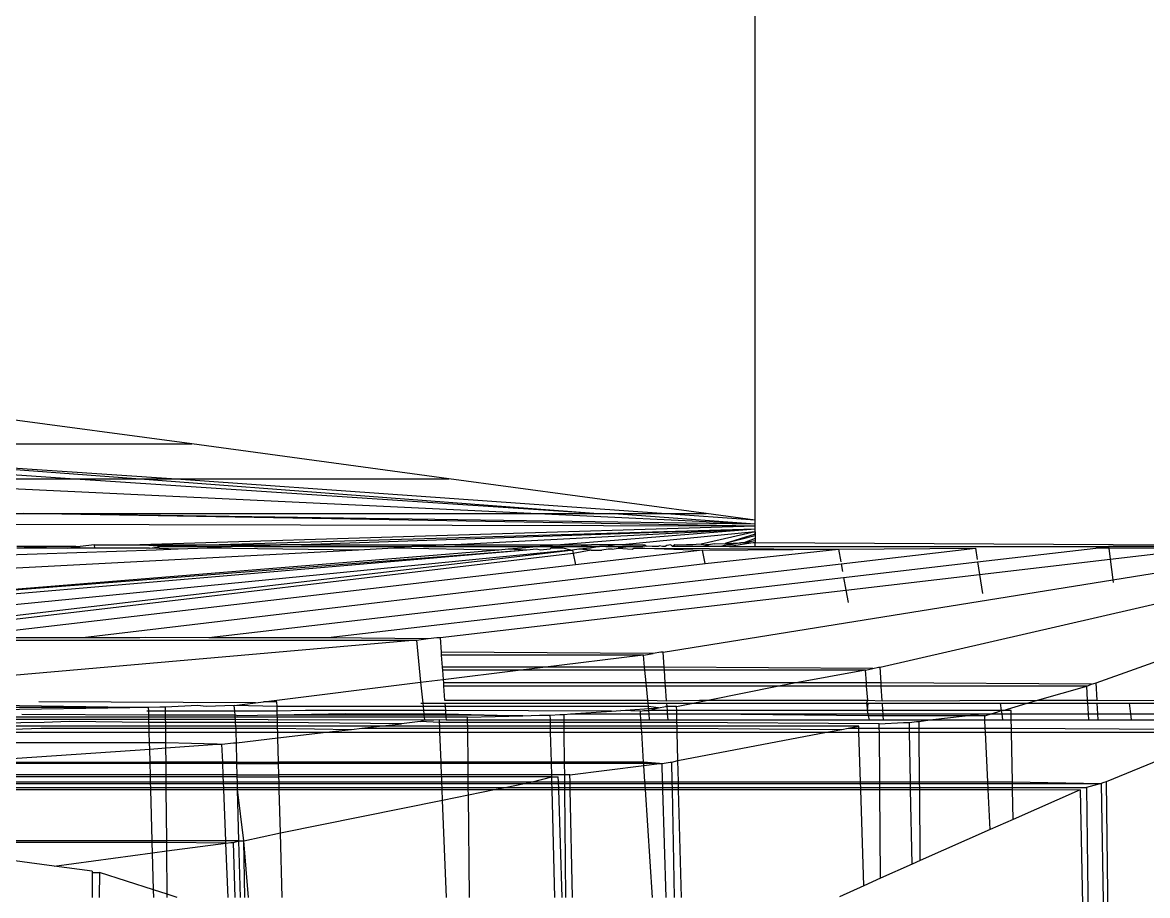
# Model space of a CAD drawing. Extents: x -24961 to 905641, y -154323 to 635957.
# Drawn here: x 396217.66 to 396237.93, y -143380.78 to -143365.06 of the extents above; entities that cross this region are included whole.
import ezdxf

# ---------------------------------------------------------------- set-up
doc = ezdxf.new("R2010")
doc.units = 0
doc.header["$LTSCALE"] = 1000
doc.header["$MEASUREMENT"] = 0

msp = doc.modelspace()

# ---------------------------------------------------------------- linework, layer by layer
for p, q in [((396230.859, -143374.026), (396230.859, -143361.321)), ((396220.711, -143372.653), (396216.078, -143372.027)), ((396213.013, -143372.653), (396220.711, -143372.653)), ((396225.343, -143373.28), (396220.711, -143372.653)), ((396219.704, -143373.28), (396213.013, -143372.789)), ((396220.345, -143373.28), (396213.013, -143372.789)), ((396218.519, -143373.28), (396213.013, -143372.914)), ((396213.669, -143373.28), (396218.519, -143373.28)), ((396226.817, -143373.906), (396213.669, -143373.28)), ((396218.519, -143373.28), (396219.704, -143373.28)), ((396227.957, -143373.906), (396218.519, -143373.28)), ((396219.704, -143373.28), (396220.345, -143373.28)), ((396227.957, -143373.906), (396219.704, -143373.28)), ((396220.345, -143373.28), (396225.343, -143373.28)), ((396229.176, -143373.906), (396220.345, -143373.28)), ((396229.976, -143373.906), (396225.343, -143373.28)), ((396216.489, -143373.906), (396217.671, -143373.906)), ((396217.671, -143373.906), (396226.817, -143373.906)), ((396230.859, -143374.135), (396217.671, -143373.906)), ((396230.859, -143374.099), (396217.671, -143373.906)), ((396226.817, -143373.906), (396227.957, -143373.906)), ((396230.859, -143374.099), (396226.817, -143373.906)), ((396227.957, -143373.906), (396228.236, -143373.906)), ((396228.236, -143373.906), (396229.176, -143373.906)), ((396230.859, -143374.099), (396228.236, -143373.906)), ((396229.176, -143373.906), (396229.976, -143373.906)), ((396230.859, -143374.026), (396229.176, -143373.906)), ((396230.859, -143374.026), (396229.976, -143373.906)), ((396230.859, -143374.135), (396213.013, -143374.09)), ((396230.859, -143374.135), (396219.773, -143374.472)), ((396230.859, -143374.187), (396220.176, -143374.501)), ((396230.859, -143374.187), (396222.688, -143374.472)), ((396230.859, -143374.187), (396225.45, -143374.472)), ((396230.859, -143374.187), (396227.352, -143374.472)), ((396230.859, -143374.099), (396230.859, -143374.026)), ((396230.859, -143374.135), (396230.859, -143374.099)), ((396230.859, -143374.187), (396230.859, -143374.135)), ((396230.859, -143374.237), (396230.859, -143374.187)), ((396230.859, -143374.237), (396228.471, -143374.472)), ((396230.859, -143374.237), (396229.891, -143374.46)), ((396230.859, -143374.279), (396230.319, -143374.445)), ((396230.859, -143374.31), (396230.319, -143374.445)), ((396230.859, -143374.355), (396230.655, -143374.433)), ((396230.859, -143374.279), (396230.859, -143374.237)), ((396230.859, -143374.237), (396230.859, -143374.31)), ((396230.859, -143374.31), (396230.859, -143374.355)), ((396230.859, -143374.355), (396230.859, -143374.4)), ((396214.096, -143376.14), (396227.542, -143374.563)), ((396227.542, -143374.563), (396214.255, -143375.868)), ((396226.749, -143374.563), (396214.607, -143375.608)), ((396226.242, -143374.563), (396214.755, -143375.499)), ((396226.749, -143374.563), (396214.755, -143375.499)), ((396223.716, -143374.563), (396215.432, -143374.999)), ((396220.068, -143374.563), (396215.832, -143374.704)), ((396218.224, -143374.501), (396217.557, -143374.501)), ((396218.224, -143374.501), (396217.559, -143374.528)), ((396218.47, -143374.528), (396217.559, -143374.528)), ((396218.62, -143374.501), (396218.224, -143374.501)), ((396218.47, -143374.528), (396218.62, -143374.501)), ((396218.96, -143374.528), (396218.47, -143374.528)), ((396218.62, -143374.501), (396218.7, -143374.501)), ((396218.954, -143374.472), (396218.7, -143374.501)), ((396218.96, -143374.528), (396218.954, -143374.472)), ((396218.954, -143374.472), (396219.773, -143374.472)), ((396219.947, -143374.528), (396218.96, -143374.528)), ((396219.773, -143374.472), (396222.307, -143374.472)), ((396220.176, -143374.501), (396219.773, -143374.472)), ((396219.947, -143374.528), (396220.176, -143374.501)), ((396220.463, -143374.549), (396219.947, -143374.528)), ((396220.463, -143374.549), (396220.068, -143374.563)), ((396220.176, -143374.501), (396221.418, -143374.501)), ((396220.989, -143374.531), (396220.463, -143374.549)), ((396221.418, -143374.501), (396220.989, -143374.531)), ((396223.716, -143374.563), (396220.989, -143374.531)), ((396221.838, -143374.501), (396221.418, -143374.501)), ((396222.307, -143374.472), (396221.838, -143374.501)), ((396221.838, -143374.501), (396224.674, -143374.501)), ((396222.688, -143374.472), (396222.307, -143374.472)), ((396222.688, -143374.472), (396225.256, -143374.472)), ((396224.348, -143374.53), (396223.716, -143374.563)), ((396224.674, -143374.501), (396224.348, -143374.53)), ((396226.242, -143374.563), (396224.348, -143374.53)), ((396224.887, -143374.501), (396224.674, -143374.501)), ((396225.256, -143374.472), (396224.887, -143374.501)), ((396224.887, -143374.501), (396226.988, -143374.501)), ((396225.45, -143374.472), (396225.256, -143374.472)), ((396225.45, -143374.472), (396227.352, -143374.472)), ((396226.411, -143374.549), (396226.242, -143374.563)), ((396226.662, -143374.529), (396226.411, -143374.549)), ((396226.749, -143374.563), (396226.411, -143374.549)), ((396226.988, -143374.501), (396226.662, -143374.529)), ((396226.922, -143374.549), (396226.749, -143374.563)), ((396226.996, -143374.563), (396226.922, -143374.549)), ((396227.352, -143374.472), (396226.988, -143374.501)), ((396226.988, -143374.501), (396227.334, -143374.501)), ((396227.159, -143374.549), (396226.996, -143374.563)), ((396227.182, -143374.529), (396227.159, -143374.549)), ((396227.334, -143374.501), (396227.182, -143374.529)), ((396227.404, -143374.529), (396227.182, -143374.529)), ((396227.334, -143374.501), (396227.727, -143374.501)), ((396227.352, -143374.472), (396227.915, -143374.472)), ((396227.542, -143374.563), (396227.404, -143374.529)), ((396227.542, -143374.563), (396227.572, -143374.567)), ((396227.682, -143374.549), (396227.572, -143374.567)), ((396227.572, -143374.567), (396227.583, -143374.624)), ((396227.908, -143374.563), (396227.583, -143374.624)), ((396229.915, -143374.563), (396227.624, -143374.831)), ((396227.894, -143374.528), (396227.682, -143374.549)), ((396227.908, -143374.563), (396227.682, -143374.549)), ((396227.915, -143374.472), (396227.727, -143374.501)), ((396227.727, -143374.501), (396228.054, -143374.501)), ((396228.054, -143374.501), (396227.894, -143374.528)), ((396227.908, -143374.563), (396228.097, -143374.563)), ((396228.368, -143374.472), (396227.915, -143374.472)), ((396228.17, -143374.501), (396228.054, -143374.501)), ((396228.213, -143374.549), (396228.097, -143374.563)), ((396228.368, -143374.472), (396228.17, -143374.501)), ((396228.17, -143374.501), (396228.62, -143374.501)), ((396228.284, -143374.549), (396228.213, -143374.549)), ((396228.284, -143374.549), (396228.392, -143374.528)), ((396228.471, -143374.472), (396228.368, -143374.472)), ((396228.62, -143374.501), (396228.392, -143374.528)), ((396228.392, -143374.528), (396228.648, -143374.549)), ((396228.471, -143374.472), (396228.871, -143374.472)), ((396228.62, -143374.501), (396228.838, -143374.501)), ((396228.648, -143374.549), (396228.677, -143374.528)), ((396228.677, -143374.528), (396228.872, -143374.528)), ((396228.905, -143374.494), (396228.838, -143374.501)), ((396228.871, -143374.472), (396228.905, -143374.494)), ((396228.872, -143374.528), (396232.363, -143374.549)), ((396228.872, -143374.528), (396229.915, -143374.563)), ((396229.008, -143374.501), (396228.905, -143374.494)), ((396229.112, -143374.501), (396229.008, -143374.501)), ((396229.136, -143374.486), (396229.112, -143374.501)), ((396229.191, -143374.501), (396229.136, -143374.486)), ((396229.239, -143374.501), (396229.191, -143374.501)), ((396229.27, -143374.481), (396229.239, -143374.501)), ((396229.345, -143374.472), (396229.27, -143374.481)), ((396229.372, -143374.501), (396229.345, -143374.472)), ((396229.413, -143374.472), (396229.372, -143374.501)), ((396229.946, -143374.501), (396229.372, -143374.501)), ((396229.466, -143374.475), (396229.413, -143374.472)), ((396229.624, -143374.469), (396229.466, -143374.475)), ((396229.737, -143374.472), (396229.624, -143374.469)), ((396229.797, -143374.463), (396229.737, -143374.472)), ((396229.891, -143374.46), (396229.797, -143374.463)), ((396229.891, -143374.46), (396229.973, -143374.472)), ((396229.915, -143374.563), (396232.363, -143374.549)), ((396229.962, -143374.805), (396229.915, -143374.563)), ((396229.973, -143374.472), (396229.946, -143374.501)), ((396229.98, -143374.501), (396229.946, -143374.501)), ((396229.962, -143374.805), (396232.363, -143374.549)), ((396230.029, -143374.472), (396229.973, -143374.472)), ((396230.029, -143374.472), (396229.98, -143374.501)), ((396230.243, -143374.501), (396229.98, -143374.501)), ((396230.125, -143374.452), (396230.029, -143374.472)), ((396230.125, -143374.452), (396230.319, -143374.445)), ((396230.343, -143374.472), (396230.243, -143374.501)), ((396230.401, -143374.501), (396230.243, -143374.501)), ((396230.319, -143374.445), (396230.606, -143374.435)), ((396230.422, -143374.472), (396230.343, -143374.472)), ((396230.859, -143374.426), (396230.401, -143374.501)), ((396230.401, -143374.501), (396230.859, -143374.501)), ((396230.606, -143374.435), (396230.422, -143374.472)), ((396230.655, -143374.433), (396230.606, -143374.435)), ((396230.859, -143374.4), (396230.655, -143374.433)), ((396230.655, -143374.433), (396230.859, -143374.426)), ((396230.859, -143374.4), (396230.859, -143374.426)), ((396230.859, -143374.501), (396230.859, -143374.426)), ((396230.859, -143374.426), (396239.469, -143374.472)), ((396230.859, -143374.501), (396237.229, -143374.501)), ((396232.363, -143374.549), (396234.83, -143374.528)), ((396232.363, -143374.549), (396232.404, -143374.776)), ((396232.41, -143374.81), (396234.83, -143374.528)), ((396234.83, -143374.528), (396234.862, -143374.734)), ((396234.869, -143374.776), (396237, -143374.528)), ((396237, -143374.528), (396237.229, -143374.501)), ((396237.233, -143374.528), (396237, -143374.528)), ((396237.229, -143374.501), (396237.233, -143374.528)), ((396239.214, -143374.501), (396237.229, -143374.501)), ((396238.985, -143374.528), (396237.233, -143374.528)), ((396237.233, -143374.528), (396237.259, -143374.729)), ((396237.259, -143374.729), (396238.985, -143374.528)), ((396227.583, -143374.624), (396215.489, -143376.05)), ((396227.583, -143374.624), (396227.624, -143374.831)), ((396232.455, -143375.058), (396234.869, -143374.776)), ((396234.869, -143374.776), (396234.905, -143375.003)), ((396234.905, -143375.003), (396237.259, -143374.729)), ((396237.259, -143374.729), (396237.307, -143375.098)), ((396237.307, -143375.098), (396239.497, -143374.747)), ((396227.624, -143374.831), (396216.43, -143376.14)), ((396218.747, -143376.14), (396229.962, -143374.805)), ((396226.225, -143375.532), (396232.41, -143374.81)), ((396232.41, -143374.81), (396232.435, -143374.947)), ((396237.009, -143376.955), (396242.489, -143374.98)), ((396223.167, -143376.14), (396232.455, -143375.058)), ((396229.202, -143376.404), (396237.307, -143375.098)), ((396232.455, -143375.058), (396232.496, -143375.283)), ((396232.496, -143375.283), (396234.905, -143375.003)), ((396233.113, -143376.672), (396239.541, -143375.194)), ((396234.905, -143375.003), (396234.959, -143375.344)), ((396237.307, -143375.098), (396237.313, -143375.145)), ((396225.183, -143376.14), (396232.496, -143375.283)), ((396232.496, -143375.283), (396232.536, -143375.506)), ((396221.016, -143376.14), (396226.225, -143375.532)), ((396211.052, -143376.183), (396224.684, -143376.183)), ((396213.219, -143377.192), (396224.684, -143376.183)), ((396216.43, -143376.14), (396218.747, -143376.14)), ((396218.747, -143376.14), (396219.772, -143376.14)), ((396219.772, -143376.14), (396219.871, -143376.131)), ((396219.871, -143376.131), (396221.016, -143376.14)), ((396221.016, -143376.14), (396223.167, -143376.14)), ((396223.167, -143376.14), (396224.97, -143376.158)), ((396224.684, -143376.183), (396224.758, -143376.183)), ((396224.758, -143376.183), (396224.97, -143376.158)), ((396224.758, -143376.183), (396224.834, -143376.945)), ((396224.97, -143376.158), (396225.128, -143376.14)), ((396225.128, -143376.14), (396225.183, -143376.14)), ((396225.183, -143376.14), (396225.203, -143376.404)), ((396229.025, -143376.426), (396225.203, -143376.404)), ((396225.203, -143376.404), (396225.206, -143376.454)), ((396229.162, -143376.404), (396229.025, -143376.426)), ((396229.202, -143376.404), (396229.162, -143376.404)), ((396229.222, -143376.672), (396229.202, -143376.404)), ((396228.797, -143376.454), (396225.206, -143376.454)), ((396225.206, -143376.454), (396225.222, -143376.672)), ((396227.036, -143376.672), (396228.797, -143376.454)), ((396228.849, -143376.454), (396228.797, -143376.454)), ((396228.849, -143376.454), (396229.025, -143376.426)), ((396228.87, -143376.672), (396228.849, -143376.454)), ((396227.036, -143376.672), (396225.222, -143376.672)), ((396225.222, -143376.672), (396225.226, -143376.727)), ((396226.594, -143376.727), (396225.226, -143376.727)), ((396225.226, -143376.727), (396225.239, -143376.895)), ((396225.239, -143376.895), (396226.594, -143376.727)), ((396226.594, -143376.727), (396227.036, -143376.672)), ((396228.875, -143376.727), (396226.594, -143376.727)), ((396228.87, -143376.672), (396227.036, -143376.672)), ((396229.222, -143376.672), (396228.87, -143376.672)), ((396228.875, -143376.727), (396228.87, -143376.672)), ((396229.226, -143376.727), (396228.875, -143376.727)), ((396228.897, -143376.955), (396228.875, -143376.727)), ((396229.226, -143376.727), (396229.222, -143376.672)), ((396232.98, -143376.697), (396229.222, -143376.672)), ((396232.814, -143376.727), (396229.226, -143376.727)), ((396229.242, -143376.955), (396229.226, -143376.727)), ((396231.564, -143376.955), (396232.814, -143376.727)), ((396232.847, -143376.727), (396232.814, -143376.727)), ((396232.847, -143376.727), (396232.98, -143376.697)), ((396232.866, -143376.955), (396232.847, -143376.727)), ((396232.98, -143376.697), (396233.086, -143376.672)), ((396233.086, -143376.672), (396233.113, -143376.672)), ((396233.131, -143376.955), (396233.113, -143376.672)), ((396222, -143377.296), (396224.834, -143376.945)), ((396224.834, -143376.945), (396225.239, -143376.895)), ((396224.834, -143376.945), (396224.872, -143377.323)), ((396225.239, -143376.895), (396225.243, -143376.955)), ((396228.897, -143376.955), (396225.243, -143376.955)), ((396225.243, -143376.955), (396225.247, -143377.012)), ((396225.247, -143377.012), (396225.266, -143377.266)), ((396228.902, -143377.012), (396225.247, -143377.012)), ((396229.242, -143376.955), (396228.897, -143376.955)), ((396228.902, -143377.012), (396228.897, -143376.955)), ((396229.247, -143377.012), (396228.902, -143377.012)), ((396228.926, -143377.267), (396228.902, -143377.012)), ((396231.564, -143376.955), (396229.242, -143376.955)), ((396229.247, -143377.012), (396229.242, -143376.955)), ((396229.266, -143377.281), (396229.247, -143377.012)), ((396231.256, -143377.012), (396229.247, -143377.012)), ((396229.446, -143377.379), (396231.256, -143377.012)), ((396231.256, -143377.012), (396231.564, -143376.955)), ((396232.87, -143377.012), (396231.256, -143377.012)), ((396232.866, -143376.955), (396231.564, -143376.955)), ((396232.87, -143377.012), (396232.866, -143376.955)), ((396233.131, -143376.955), (396232.866, -143376.955)), ((396232.891, -143377.267), (396232.87, -143377.012)), ((396233.135, -143377.012), (396232.87, -143377.012)), ((396233.135, -143377.012), (396233.131, -143376.955)), ((396236.923, -143376.981), (396233.131, -143376.955)), ((396233.152, -143377.277), (396233.135, -143377.012)), ((396236.837, -143377.012), (396233.135, -143377.012)), ((396235.95, -143377.267), (396236.837, -143377.012)), ((396236.837, -143377.012), (396236.923, -143376.981)), ((396236.852, -143377.268), (396236.837, -143377.012)), ((396236.923, -143376.981), (396237.009, -143376.955)), ((396237.024, -143377.266), (396237.009, -143376.955)), ((396219.596, -143377.401), (396215.51, -143377.392)), ((396216.794, -143377.441), (396219.596, -143377.401)), ((396219.596, -143377.401), (396217.019, -143377.361)), ((396221.86, -143377.313), (396217.954, -143377.296)), ((396219.931, -143377.401), (396219.596, -143377.401)), ((396220.132, -143377.392), (396219.931, -143377.401)), ((396219.933, -143377.462), (396219.931, -143377.401)), ((396220.237, -143377.392), (396220.132, -143377.392)), ((396220.813, -143377.361), (396220.237, -143377.392)), ((396220.238, -143377.462), (396220.237, -143377.392)), ((396220.968, -143377.379), (396220.813, -143377.361)), ((396221.476, -143377.361), (396220.968, -143377.379)), ((396221.476, -143377.361), (396221.86, -143377.313)), ((396222.247, -143377.379), (396221.476, -143377.361)), ((396221.484, -143377.462), (396221.476, -143377.361)), ((396221.86, -143377.313), (396222, -143377.296)), ((396222.244, -143377.296), (396222, -143377.296)), ((396222.247, -143377.379), (396222.244, -143377.296)), ((396224.877, -143377.379), (396222.247, -143377.379)), ((396222.249, -143377.462), (396222.247, -143377.379)), ((396224.837, -143377.323), (396224.872, -143377.323)), ((396224.872, -143377.323), (396225.27, -143377.323)), ((396224.872, -143377.323), (396224.877, -143377.379)), ((396224.877, -143377.379), (396224.885, -143377.45)), ((396225.275, -143377.379), (396224.877, -143377.379)), ((396225.266, -143377.266), (396228.926, -143377.267)), ((396225.27, -143377.323), (396225.275, -143377.379)), ((396225.27, -143377.323), (396228.932, -143377.323)), ((396225.275, -143377.379), (396225.28, -143377.45)), ((396228.937, -143377.379), (396225.275, -143377.379)), ((396228.439, -143377.45), (396229.119, -143377.402)), ((396228.926, -143377.267), (396229.266, -143377.281)), ((396228.932, -143377.323), (396228.926, -143377.267)), ((396228.937, -143377.379), (396228.932, -143377.323)), ((396228.932, -143377.323), (396229.269, -143377.323)), ((396228.944, -143377.45), (396228.937, -143377.379)), ((396229.119, -143377.402), (396228.937, -143377.379)), ((396228.944, -143377.45), (396229.119, -143377.402)), ((396229.119, -143377.402), (396229.245, -143377.379)), ((396229.274, -143377.379), (396229.245, -143377.379)), ((396229.266, -143377.281), (396229.86, -143377.267)), ((396229.274, -143377.379), (396229.269, -143377.323)), ((396229.269, -143377.323), (396232.865, -143377.323)), ((396229.279, -143377.45), (396229.274, -143377.379)), ((396229.446, -143377.379), (396229.274, -143377.379)), ((396229.448, -143377.45), (396229.446, -143377.379)), ((396229.86, -143377.267), (396232.891, -143377.267)), ((396232.865, -143377.323), (396232.891, -143377.267)), ((396232.865, -143377.323), (396232.888, -143377.45)), ((396232.865, -143377.323), (396232.896, -143377.323)), ((396232.888, -143377.45), (396232.896, -143377.323)), ((396232.891, -143377.267), (396233.152, -143377.277)), ((396232.896, -143377.323), (396233.155, -143377.323)), ((396233.152, -143377.277), (396235.95, -143377.267)), ((396233.155, -143377.323), (396235.274, -143377.323)), ((396233.163, -143377.45), (396233.155, -143377.323)), ((396235.274, -143377.323), (396235.294, -143377.45)), ((396235.274, -143377.323), (396235.762, -143377.323)), ((396235.33, -143377.45), (396235.762, -143377.323)), ((396235.762, -143377.323), (396235.95, -143377.267)), ((396235.762, -143377.323), (396236.856, -143377.323)), ((396235.95, -143377.267), (396236.852, -143377.268)), ((396236.852, -143377.268), (396237.024, -143377.266)), ((396236.856, -143377.323), (396236.852, -143377.268)), ((396236.867, -143377.514), (396236.856, -143377.323)), ((396236.856, -143377.323), (396237.027, -143377.323)), ((396237.024, -143377.266), (396240.98, -143377.293)), ((396237.036, -143377.514), (396237.027, -143377.323)), ((396237.027, -143377.323), (396237.598, -143377.323)), ((396237.598, -143377.323), (396237.623, -143377.514)), ((396237.598, -143377.323), (396239.754, -143377.323)), ((396219.936, -143377.575), (396216.795, -143377.575)), ((396219.937, -143377.612), (396216.796, -143377.612)), ((396219.935, -143377.539), (396217.648, -143377.527)), ((396219.933, -143377.462), (396219.898, -143377.462)), ((396220.238, -143377.462), (396219.933, -143377.462)), ((396219.935, -143377.539), (396219.933, -143377.462)), ((396220.239, -143377.539), (396219.935, -143377.539)), ((396219.936, -143377.575), (396219.935, -143377.539)), ((396220.239, -143377.575), (396219.936, -143377.575)), ((396219.937, -143377.612), (396219.936, -143377.575)), ((396220.239, -143377.612), (396219.937, -143377.612)), ((396219.938, -143377.667), (396219.937, -143377.612)), ((396221.484, -143377.462), (396220.238, -143377.462)), ((396220.239, -143377.539), (396220.238, -143377.462)), ((396221.489, -143377.539), (396220.239, -143377.539)), ((396220.239, -143377.575), (396220.239, -143377.539)), ((396221.492, -143377.575), (396220.239, -143377.575)), ((396220.239, -143377.612), (396220.239, -143377.575)), ((396221.495, -143377.612), (396220.239, -143377.612)), ((396220.24, -143377.667), (396220.239, -143377.612)), ((396222.249, -143377.462), (396221.484, -143377.462)), ((396221.489, -143377.539), (396221.484, -143377.462)), ((396221.542, -143377.548), (396221.489, -143377.539)), ((396221.492, -143377.575), (396221.489, -143377.539)), ((396222.252, -143377.575), (396221.492, -143377.575)), ((396221.495, -143377.612), (396221.492, -143377.575)), ((396221.499, -143377.667), (396221.495, -143377.612)), ((396222.086, -143377.623), (396221.495, -143377.612)), ((396222.251, -143377.539), (396221.542, -143377.548)), ((396222.086, -143377.623), (396222.253, -143377.612)), ((396222.761, -143377.45), (396222.249, -143377.462)), ((396222.251, -143377.539), (396222.249, -143377.462)), ((396223.481, -143377.514), (396222.251, -143377.539)), ((396224.893, -143377.539), (396222.251, -143377.539)), ((396222.252, -143377.575), (396222.251, -143377.539)), ((396222.253, -143377.612), (396222.252, -143377.575)), ((396224.897, -143377.575), (396222.252, -143377.575)), ((396222.253, -143377.612), (396224.902, -143377.623)), ((396222.254, -143377.667), (396222.253, -143377.612)), ((396224.885, -143377.45), (396222.761, -143377.45)), ((396223.481, -143377.514), (396224.891, -143377.514)), ((396224.893, -143377.539), (396223.481, -143377.514)), ((396224.823, -143377.652), (396224.902, -143377.623)), ((396225.28, -143377.45), (396224.885, -143377.45)), ((396224.885, -143377.45), (396224.891, -143377.514)), ((396224.891, -143377.514), (396225.284, -143377.514)), ((396224.891, -143377.514), (396224.893, -143377.539)), ((396224.893, -143377.539), (396224.897, -143377.575)), ((396225.286, -143377.539), (396224.893, -143377.539)), ((396224.897, -143377.575), (396224.902, -143377.623)), ((396225.289, -143377.575), (396224.897, -143377.575)), ((396224.902, -143377.623), (396225.073, -143377.623)), ((396225.073, -143377.623), (396225.172, -143377.612)), ((396225.174, -143377.667), (396225.172, -143377.612)), ((396225.172, -143377.612), (396225.293, -143377.623)), ((396225.28, -143377.45), (396225.284, -143377.514)), ((396228.273, -143377.462), (396225.28, -143377.45)), ((396225.284, -143377.514), (396225.286, -143377.539)), ((396225.284, -143377.514), (396226.675, -143377.548)), ((396225.286, -143377.539), (396225.289, -143377.575)), ((396226.675, -143377.548), (396225.286, -143377.539)), ((396225.289, -143377.575), (396225.293, -143377.623)), ((396225.68, -143377.575), (396225.289, -143377.575)), ((396225.293, -143377.623), (396225.681, -143377.623)), ((396225.68, -143377.575), (396226.675, -143377.548)), ((396225.681, -143377.623), (396225.68, -143377.575)), ((396225.681, -143377.667), (396225.681, -143377.623)), ((396225.681, -143377.623), (396227.171, -143377.623)), ((396226.675, -143377.548), (396226.976, -143377.539)), ((396226.976, -143377.539), (396227.169, -143377.539)), ((396227.169, -143377.539), (396227.343, -143377.527)), ((396227.171, -143377.623), (396227.169, -143377.539)), ((396227.172, -143377.667), (396227.171, -143377.623)), ((396227.171, -143377.623), (396227.42, -143377.623)), ((396227.343, -143377.527), (396227.419, -143377.527)), ((396227.419, -143377.527), (396227.534, -143377.514)), ((396227.42, -143377.623), (396227.419, -143377.527)), ((396227.42, -143377.667), (396227.42, -143377.623)), ((396227.42, -143377.623), (396228.803, -143377.623)), ((396227.534, -143377.514), (396228.273, -143377.462)), ((396227.534, -143377.514), (396228.796, -143377.514)), ((396228.273, -143377.462), (396228.439, -143377.45)), ((396228.793, -143377.462), (396228.439, -143377.45)), ((396228.793, -143377.462), (396228.857, -143377.45)), ((396228.796, -143377.514), (396228.793, -143377.462)), ((396228.796, -143377.514), (396228.95, -143377.514)), ((396228.803, -143377.623), (396228.796, -143377.514)), ((396228.806, -143377.667), (396228.803, -143377.623)), ((396228.803, -143377.623), (396228.96, -143377.623)), ((396228.857, -143377.45), (396228.944, -143377.45)), ((396228.95, -143377.514), (396228.944, -143377.45)), ((396229.279, -143377.45), (396228.944, -143377.45)), ((396228.95, -143377.514), (396229.283, -143377.514)), ((396228.96, -143377.623), (396228.95, -143377.514)), ((396228.96, -143377.623), (396229.291, -143377.623)), ((396229.283, -143377.514), (396229.279, -143377.45)), ((396229.448, -143377.45), (396229.279, -143377.45)), ((396229.283, -143377.514), (396229.45, -143377.514)), ((396229.291, -143377.623), (396229.283, -143377.514)), ((396229.291, -143377.623), (396229.452, -143377.623)), ((396232.888, -143377.45), (396229.448, -143377.45)), ((396229.45, -143377.514), (396229.448, -143377.45)), ((396229.45, -143377.514), (396232.9, -143377.514)), ((396232.906, -143377.548), (396229.45, -143377.514)), ((396229.452, -143377.623), (396229.45, -143377.514)), ((396229.453, -143377.667), (396229.452, -143377.623)), ((396229.452, -143377.623), (396232.92, -143377.623)), ((396233.163, -143377.45), (396232.888, -143377.45)), ((396232.9, -143377.514), (396232.888, -143377.45)), ((396232.9, -143377.514), (396233.168, -143377.514)), ((396232.906, -143377.548), (396232.9, -143377.514)), ((396233.17, -143377.548), (396232.906, -143377.548)), ((396232.92, -143377.623), (396232.906, -143377.548)), ((396232.92, -143377.623), (396233.175, -143377.623)), ((396235.294, -143377.45), (396233.163, -143377.45)), ((396233.168, -143377.514), (396233.163, -143377.45)), ((396233.17, -143377.548), (396233.168, -143377.514)), ((396233.168, -143377.514), (396234.934, -143377.514)), ((396233.175, -143377.623), (396233.17, -143377.548)), ((396234.645, -143377.548), (396233.17, -143377.548)), ((396233.175, -143377.623), (396234.01, -143377.623)), ((396233.815, -143377.652), (396234.01, -143377.623)), ((396234.01, -143377.623), (396234.645, -143377.548)), ((396234.01, -143377.623), (396235.002, -143377.623)), ((396234.645, -143377.548), (396234.934, -143377.514)), ((396234.998, -143377.548), (396234.645, -143377.548)), ((396234.934, -143377.514), (396235.114, -143377.514)), ((396234.998, -143377.548), (396235.114, -143377.514)), ((396235.002, -143377.623), (396234.998, -143377.548)), ((396235.009, -143377.772), (396235.002, -143377.623)), ((396235.002, -143377.623), (396235.321, -143377.623)), ((396235.114, -143377.514), (396235.235, -143377.478)), ((396235.114, -143377.514), (396235.304, -143377.514)), ((396235.235, -143377.478), (396235.294, -143377.45)), ((396235.294, -143377.45), (396235.304, -143377.514)), ((396235.33, -143377.45), (396235.294, -143377.45)), ((396235.304, -143377.514), (396235.321, -143377.623)), ((396235.304, -143377.514), (396235.474, -143377.514)), ((396235.321, -143377.623), (396235.476, -143377.623)), ((396235.473, -143377.45), (396235.33, -143377.45)), ((396235.474, -143377.514), (396235.473, -143377.45)), ((396235.476, -143377.623), (396235.474, -143377.514)), ((396235.474, -143377.514), (396236.867, -143377.514)), ((396235.479, -143377.772), (396235.476, -143377.623)), ((396235.476, -143377.623), (396236.873, -143377.623)), ((396236.873, -143377.623), (396236.867, -143377.514)), ((396236.867, -143377.514), (396237.036, -143377.514)), ((396236.873, -143377.623), (396237.042, -143377.623)), ((396237.042, -143377.623), (396237.036, -143377.514)), ((396237.036, -143377.514), (396237.623, -143377.514)), ((396237.042, -143377.623), (396237.638, -143377.623)), ((396237.623, -143377.514), (396237.638, -143377.623)), ((396237.623, -143377.514), (396239.773, -143377.514)), ((396237.638, -143377.623), (396239.784, -143377.623)), ((396218.052, -143377.667), (396216.796, -143377.69)), ((396219.94, -143377.735), (396216.797, -143377.735)), ((396217.49, -143377.789), (396217.99, -143377.772)), ((396217.99, -143377.772), (396219.941, -143377.772)), ((396218.503, -143377.652), (396218.052, -143377.667)), ((396219.938, -143377.667), (396218.503, -143377.652)), ((396220.24, -143377.667), (396219.938, -143377.667)), ((396219.94, -143377.735), (396219.938, -143377.667)), ((396220.24, -143377.735), (396219.94, -143377.735)), ((396219.941, -143377.772), (396219.94, -143377.735)), ((396219.941, -143377.772), (396220.241, -143377.772)), ((396219.943, -143377.845), (396219.941, -143377.772)), ((396221.499, -143377.667), (396220.24, -143377.667)), ((396220.24, -143377.735), (396220.24, -143377.667)), ((396221.504, -143377.735), (396220.24, -143377.735)), ((396220.241, -143377.772), (396220.24, -143377.735)), ((396220.241, -143377.772), (396221.507, -143377.772)), ((396220.241, -143377.845), (396220.241, -143377.772)), ((396222.254, -143377.667), (396221.499, -143377.667)), ((396221.504, -143377.735), (396221.499, -143377.667)), ((396221.507, -143377.772), (396221.504, -143377.735)), ((396222.256, -143377.735), (396221.504, -143377.735)), ((396221.507, -143377.772), (396222.257, -143377.772)), ((396221.512, -143377.845), (396221.507, -143377.772)), ((396222.256, -143377.735), (396222.254, -143377.667)), ((396224.488, -143377.69), (396222.254, -143377.667)), ((396222.257, -143377.772), (396222.256, -143377.735)), ((396224.095, -143377.735), (396222.256, -143377.735)), ((396222.259, -143377.845), (396222.257, -143377.772)), ((396222.257, -143377.772), (396223.588, -143377.793)), ((396223.132, -143377.845), (396223.588, -143377.793)), ((396223.588, -143377.793), (396223.774, -143377.772)), ((396223.774, -143377.772), (396224.095, -143377.735)), ((396223.774, -143377.772), (396225.178, -143377.772)), ((396224.095, -143377.735), (396224.488, -143377.69)), ((396225.177, -143377.735), (396224.095, -143377.735)), ((396224.823, -143377.652), (396224.488, -143377.69)), ((396225.174, -143377.667), (396224.823, -143377.652)), ((396225.177, -143377.735), (396225.174, -143377.667)), ((396225.681, -143377.667), (396225.174, -143377.667)), ((396225.178, -143377.772), (396225.177, -143377.735)), ((396225.682, -143377.735), (396225.177, -143377.735)), ((396225.181, -143377.845), (396225.178, -143377.772)), ((396225.178, -143377.772), (396225.682, -143377.772)), ((396225.682, -143377.735), (396225.681, -143377.667)), ((396227.172, -143377.667), (396225.681, -143377.667)), ((396225.682, -143377.772), (396225.682, -143377.735)), ((396227.174, -143377.735), (396225.682, -143377.735)), ((396225.683, -143377.845), (396225.682, -143377.772)), ((396225.682, -143377.772), (396227.174, -143377.772)), ((396227.174, -143377.735), (396227.172, -143377.667)), ((396227.42, -143377.667), (396227.172, -143377.667)), ((396227.174, -143377.772), (396227.174, -143377.735)), ((396227.421, -143377.735), (396227.174, -143377.735)), ((396227.176, -143377.845), (396227.174, -143377.772)), ((396227.174, -143377.772), (396227.421, -143377.772)), ((396227.421, -143377.735), (396227.42, -143377.667)), ((396228.806, -143377.667), (396227.42, -143377.667)), ((396227.421, -143377.772), (396227.421, -143377.735)), ((396228.81, -143377.735), (396227.421, -143377.735)), ((396227.422, -143377.845), (396227.421, -143377.772)), ((396227.421, -143377.772), (396228.813, -143377.772)), ((396228.81, -143377.735), (396228.806, -143377.667)), ((396229.453, -143377.667), (396228.806, -143377.667)), ((396228.813, -143377.772), (396228.81, -143377.735)), ((396229.455, -143377.735), (396228.81, -143377.735)), ((396228.818, -143377.845), (396228.813, -143377.772)), ((396228.813, -143377.772), (396229.456, -143377.772)), ((396229.455, -143377.735), (396229.453, -143377.667)), ((396233.099, -143377.69), (396229.453, -143377.667)), ((396229.456, -143377.772), (396229.455, -143377.735)), ((396232.728, -143377.735), (396229.455, -143377.735)), ((396229.458, -143377.845), (396229.456, -143377.772)), ((396229.456, -143377.772), (396232.423, -143377.793)), ((396232.147, -143377.845), (396232.423, -143377.793)), ((396232.423, -143377.793), (396232.535, -143377.772)), ((396232.535, -143377.772), (396232.728, -143377.735)), ((396232.535, -143377.772), (396232.73, -143377.772)), ((396232.73, -143377.772), (396232.728, -143377.735)), ((396232.732, -143377.845), (396232.73, -143377.772)), ((396232.73, -143377.772), (396233.099, -143377.772)), ((396233.099, -143377.69), (396233.534, -143377.667)), ((396233.099, -143377.772), (396233.099, -143377.69)), ((396233.1, -143377.845), (396233.099, -143377.772)), ((396233.099, -143377.772), (396233.642, -143377.772)), ((396233.534, -143377.667), (396233.64, -143377.667)), ((396233.64, -143377.667), (396233.767, -143377.652)), ((396233.642, -143377.772), (396233.64, -143377.667)), ((396233.643, -143377.845), (396233.642, -143377.772)), ((396233.642, -143377.772), (396233.816, -143377.772)), ((396233.767, -143377.652), (396233.815, -143377.652)), ((396233.816, -143377.772), (396233.815, -143377.652)), ((396233.817, -143377.845), (396233.816, -143377.772)), ((396233.816, -143377.772), (396235.009, -143377.772)), ((396235.013, -143377.845), (396235.009, -143377.772)), ((396235.009, -143377.772), (396235.479, -143377.772)), ((396235.481, -143377.845), (396235.479, -143377.772)), ((396235.479, -143377.772), (396239.548, -143377.793)), ((396216.798, -143377.845), (396219.943, -143377.845)), ((396219.948, -143378.037), (396216.799, -143378.037)), ((396219.943, -143377.845), (396220.241, -143377.845)), ((396219.948, -143378.037), (396219.943, -143377.845)), ((396219.951, -143378.146), (396219.948, -143378.037)), ((396220.243, -143378.037), (396219.948, -143378.037)), ((396220.241, -143377.845), (396221.512, -143377.845)), ((396220.243, -143378.037), (396220.241, -143377.845)), ((396220.244, -143378.125), (396220.243, -143378.037)), ((396221.17, -143378.061), (396220.243, -143378.037)), ((396221.254, -143378.061), (396221.464, -143378.037)), ((396221.464, -143378.037), (396221.515, -143378.037)), ((396221.515, -143378.037), (396221.512, -143377.845)), ((396221.512, -143377.845), (396222.259, -143377.845)), ((396221.515, -143378.037), (396222.262, -143377.945)), ((396221.524, -143378.382), (396221.515, -143378.037)), ((396222.262, -143377.945), (396222.259, -143377.845)), ((396222.259, -143377.845), (396223.132, -143377.845)), ((396222.262, -143377.945), (396223.132, -143377.845)), ((396222.273, -143378.382), (396222.262, -143377.945)), ((396223.132, -143377.845), (396225.181, -143377.845)), ((396225.203, -143378.382), (396225.181, -143377.845)), ((396225.181, -143377.845), (396225.683, -143377.845)), ((396225.688, -143378.382), (396225.683, -143377.845)), ((396225.683, -143377.845), (396227.176, -143377.845)), ((396227.19, -143378.381), (396227.176, -143377.845)), ((396227.176, -143377.845), (396227.422, -143377.845)), ((396227.427, -143378.381), (396227.422, -143377.845)), ((396227.422, -143377.845), (396228.818, -143377.845)), ((396228.852, -143378.381), (396228.818, -143377.845)), ((396228.818, -143377.845), (396229.458, -143377.845)), ((396229.47, -143378.354), (396229.458, -143377.845)), ((396229.458, -143377.845), (396232.147, -143377.845)), ((396229.47, -143378.354), (396232.147, -143377.845)), ((396232.147, -143377.845), (396232.732, -143377.845)), ((396232.76, -143378.738), (396232.732, -143377.845)), ((396232.732, -143377.845), (396233.1, -143377.845)), ((396233.108, -143378.738), (396233.1, -143377.845)), ((396233.1, -143377.845), (396233.643, -143377.845)), ((396233.66, -143378.738), (396233.643, -143377.845)), ((396233.643, -143377.845), (396233.817, -143377.845)), ((396233.825, -143378.738), (396233.817, -143377.845)), ((396233.817, -143377.845), (396235.013, -143377.845)), ((396235.056, -143378.738), (396235.013, -143377.845)), ((396235.013, -143377.845), (396235.481, -143377.845)), ((396235.498, -143378.738), (396235.481, -143377.845)), ((396235.481, -143377.845), (396239.353, -143377.845)), ((396239.353, -143377.845), (396237.185, -143378.738)), ((396216.942, -143378.356), (396219.951, -143378.146)), ((396219.951, -143378.146), (396220.244, -143378.125)), ((396219.958, -143378.382), (396219.951, -143378.146)), ((396220.244, -143378.125), (396221.17, -143378.061)), ((396220.246, -143378.382), (396220.244, -143378.125)), ((396221.17, -143378.061), (396221.254, -143378.061)), ((396221.267, -143378.382), (396221.254, -143378.061)), ((396216.802, -143378.383), (396219.958, -143378.382)), ((396219.958, -143378.409), (396216.943, -143378.409)), ((396219.958, -143378.409), (396219.958, -143378.382)), ((396220.246, -143378.382), (396219.958, -143378.382)), ((396219.964, -143378.609), (396219.958, -143378.409)), ((396220.246, -143378.409), (396219.958, -143378.409)), ((396220.246, -143378.409), (396220.246, -143378.382)), ((396221.267, -143378.382), (396220.246, -143378.382)), ((396220.248, -143378.609), (396220.246, -143378.409)), ((396221.268, -143378.409), (396220.246, -143378.409)), ((396221.268, -143378.409), (396221.267, -143378.382)), ((396221.524, -143378.382), (396221.267, -143378.382)), ((396221.276, -143378.609), (396221.268, -143378.409)), ((396221.524, -143378.409), (396221.268, -143378.409)), ((396221.524, -143378.409), (396221.524, -143378.382)), ((396221.524, -143378.382), (396222.273, -143378.382)), ((396221.529, -143378.609), (396221.524, -143378.409)), ((396221.524, -143378.409), (396222.274, -143378.409)), ((396222.274, -143378.409), (396222.273, -143378.382)), ((396225.203, -143378.382), (396222.273, -143378.382)), ((396222.28, -143378.61), (396222.274, -143378.409)), ((396225.204, -143378.409), (396222.274, -143378.409)), ((396225.204, -143378.409), (396225.203, -143378.382)), ((396225.688, -143378.382), (396225.203, -143378.382)), ((396225.212, -143378.61), (396225.204, -143378.409)), ((396225.689, -143378.409), (396225.204, -143378.409)), ((396227.19, -143378.381), (396225.688, -143378.382)), ((396225.689, -143378.409), (396225.688, -143378.382)), ((396225.69, -143378.61), (396225.689, -143378.409)), ((396227.19, -143378.409), (396225.689, -143378.409)), ((396227.19, -143378.409), (396227.19, -143378.381)), ((396227.427, -143378.381), (396227.19, -143378.381)), ((396227.195, -143378.61), (396227.19, -143378.409)), ((396227.428, -143378.409), (396227.19, -143378.409)), ((396227.428, -143378.409), (396227.427, -143378.381)), ((396228.852, -143378.381), (396227.427, -143378.381)), ((396227.43, -143378.61), (396227.428, -143378.409)), ((396228.854, -143378.409), (396227.428, -143378.409)), ((396227.523, -143378.61), (396228.856, -143378.444)), ((396228.854, -143378.409), (396228.852, -143378.381)), ((396229.137, -143378.409), (396228.852, -143378.381)), ((396228.856, -143378.444), (396228.854, -143378.409)), ((396229.137, -143378.409), (396228.854, -143378.409)), ((396228.856, -143378.444), (396229.137, -143378.409)), ((396228.875, -143378.738), (396228.856, -143378.444)), ((396229.137, -143378.409), (396229.183, -143378.409)), ((396229.183, -143378.409), (396229.33, -143378.381)), ((396229.194, -143378.738), (396229.183, -143378.409)), ((396229.33, -143378.381), (396229.36, -143378.381)), ((396229.36, -143378.381), (396229.47, -143378.354)), ((396229.368, -143378.738), (396229.36, -143378.381)), ((396229.48, -143378.738), (396229.47, -143378.354)), ((396219.964, -143378.609), (396216.948, -143378.609)), ((396219.965, -143378.644), (396216.949, -143378.644)), ((396219.965, -143378.644), (396219.964, -143378.609)), ((396220.248, -143378.609), (396219.964, -143378.609)), ((396219.967, -143378.738), (396219.965, -143378.644)), ((396220.248, -143378.644), (396219.965, -143378.644)), ((396220.248, -143378.644), (396220.248, -143378.609)), ((396221.276, -143378.609), (396220.248, -143378.609)), ((396220.249, -143378.738), (396220.248, -143378.644)), ((396221.277, -143378.644), (396220.248, -143378.644)), ((396221.277, -143378.644), (396221.276, -143378.609)), ((396221.529, -143378.609), (396221.276, -143378.609)), ((396221.281, -143378.738), (396221.277, -143378.644)), ((396221.53, -143378.644), (396221.277, -143378.644)), ((396221.53, -143378.644), (396221.529, -143378.609)), ((396221.529, -143378.609), (396222.28, -143378.61)), ((396221.533, -143378.738), (396221.53, -143378.644)), ((396221.53, -143378.644), (396222.281, -143378.644)), ((396222.281, -143378.644), (396222.28, -143378.61)), ((396225.212, -143378.61), (396222.28, -143378.61)), ((396222.283, -143378.738), (396222.281, -143378.644)), ((396225.213, -143378.644), (396222.281, -143378.644)), ((396225.213, -143378.644), (396225.212, -143378.61)), ((396225.69, -143378.61), (396225.212, -143378.61)), ((396225.217, -143378.738), (396225.213, -143378.644)), ((396225.691, -143378.644), (396225.213, -143378.644)), ((396225.691, -143378.644), (396225.69, -143378.61)), ((396227.195, -143378.61), (396225.69, -143378.61)), ((396225.692, -143378.738), (396225.691, -143378.644)), ((396227.196, -143378.644), (396225.691, -143378.644)), ((396226.852, -143378.738), (396227.196, -143378.644)), ((396227.196, -143378.644), (396227.195, -143378.61)), ((396227.43, -143378.61), (396227.195, -143378.61)), ((396227.199, -143378.738), (396227.196, -143378.644)), ((396227.196, -143378.644), (396227.314, -143378.644)), ((396227.317, -143378.738), (396227.314, -143378.644)), ((396227.431, -143378.738), (396227.43, -143378.61)), ((396227.523, -143378.61), (396227.43, -143378.61)), ((396227.526, -143378.738), (396227.523, -143378.61)), ((396216.951, -143378.738), (396219.967, -143378.738)), ((396216.952, -143378.768), (396219.968, -143378.768)), ((396216.954, -143378.839), (396219.97, -143378.839)), ((396219.968, -143378.768), (396219.967, -143378.738)), ((396219.967, -143378.738), (396220.249, -143378.738)), ((396219.97, -143378.839), (396219.968, -143378.768)), ((396219.968, -143378.768), (396220.249, -143378.768)), ((396219.971, -143378.876), (396219.97, -143378.839)), ((396219.97, -143378.839), (396220.25, -143378.839)), ((396220.249, -143378.768), (396220.249, -143378.738)), ((396220.249, -143378.738), (396221.281, -143378.738)), ((396220.25, -143378.839), (396220.249, -143378.768)), ((396220.249, -143378.768), (396221.282, -143378.768)), ((396220.25, -143378.876), (396220.25, -143378.839)), ((396220.25, -143378.839), (396221.285, -143378.839)), ((396221.282, -143378.768), (396221.281, -143378.738)), ((396221.281, -143378.738), (396221.533, -143378.738)), ((396221.285, -143378.839), (396221.282, -143378.768)), ((396221.282, -143378.768), (396221.533, -143378.768)), ((396221.287, -143378.876), (396221.285, -143378.839)), ((396221.285, -143378.839), (396221.535, -143378.839)), ((396221.533, -143378.768), (396221.533, -143378.738)), ((396221.533, -143378.738), (396222.283, -143378.738)), ((396221.535, -143378.839), (396221.533, -143378.768)), ((396221.533, -143378.768), (396222.284, -143378.768)), ((396221.536, -143378.876), (396221.535, -143378.839)), ((396221.535, -143378.839), (396222.286, -143378.839)), ((396222.284, -143378.768), (396222.283, -143378.738)), ((396222.283, -143378.738), (396225.217, -143378.738)), ((396222.286, -143378.839), (396222.284, -143378.768)), ((396222.284, -143378.768), (396225.218, -143378.768)), ((396222.287, -143378.876), (396222.286, -143378.839)), ((396222.286, -143378.839), (396225.221, -143378.839)), ((396225.218, -143378.768), (396225.217, -143378.738)), ((396225.217, -143378.738), (396225.692, -143378.738)), ((396225.221, -143378.839), (396225.218, -143378.768)), ((396225.218, -143378.768), (396225.692, -143378.768)), ((396225.223, -143378.877), (396225.221, -143378.839)), ((396225.221, -143378.839), (396225.693, -143378.839)), ((396225.692, -143378.768), (396225.692, -143378.738)), ((396225.692, -143378.738), (396226.852, -143378.738)), ((396225.693, -143378.839), (396225.692, -143378.768)), ((396225.692, -143378.768), (396226.703, -143378.768)), ((396225.693, -143378.877), (396225.693, -143378.839)), ((396225.693, -143378.839), (396226.354, -143378.839)), ((396226.164, -143378.877), (396226.354, -143378.839)), ((396226.354, -143378.839), (396226.703, -143378.768)), ((396226.354, -143378.839), (396227.201, -143378.839)), ((396226.703, -143378.768), (396226.852, -143378.738)), ((396226.703, -143378.768), (396227.199, -143378.768)), ((396226.852, -143378.738), (396227.199, -143378.738)), ((396227.199, -143378.768), (396227.199, -143378.738)), ((396227.199, -143378.738), (396227.317, -143378.738)), ((396227.201, -143378.839), (396227.199, -143378.768)), ((396227.199, -143378.768), (396227.318, -143378.768)), ((396227.202, -143378.877), (396227.201, -143378.839)), ((396227.201, -143378.839), (396227.321, -143378.839)), ((396227.318, -143378.768), (396227.317, -143378.738)), ((396227.317, -143378.738), (396227.431, -143378.738)), ((396227.321, -143378.839), (396227.318, -143378.768)), ((396227.318, -143378.768), (396227.431, -143378.768)), ((396227.322, -143378.877), (396227.321, -143378.839)), ((396227.321, -143378.839), (396227.432, -143378.839)), ((396227.431, -143378.768), (396227.431, -143378.738)), ((396227.431, -143378.738), (396227.526, -143378.738)), ((396227.432, -143378.839), (396227.431, -143378.768)), ((396227.431, -143378.768), (396227.527, -143378.768)), ((396227.432, -143378.877), (396227.432, -143378.839)), ((396227.432, -143378.839), (396227.528, -143378.839)), ((396227.527, -143378.768), (396227.526, -143378.738)), ((396227.526, -143378.738), (396228.875, -143378.738)), ((396227.528, -143378.839), (396227.527, -143378.768)), ((396227.527, -143378.768), (396228.877, -143378.768)), ((396227.529, -143378.877), (396227.528, -143378.839)), ((396227.528, -143378.839), (396228.882, -143378.839)), ((396228.877, -143378.768), (396228.875, -143378.738)), ((396228.875, -143378.738), (396229.194, -143378.738)), ((396228.882, -143378.839), (396228.877, -143378.768)), ((396228.877, -143378.768), (396229.195, -143378.768)), ((396228.884, -143378.877), (396228.882, -143378.839)), ((396228.882, -143378.839), (396229.197, -143378.839)), ((396229.195, -143378.768), (396229.194, -143378.738)), ((396229.194, -143378.738), (396229.368, -143378.738)), ((396229.197, -143378.839), (396229.195, -143378.768)), ((396229.195, -143378.768), (396229.368, -143378.768)), ((396229.198, -143378.877), (396229.197, -143378.839)), ((396229.197, -143378.839), (396229.37, -143378.839)), ((396229.368, -143378.768), (396229.368, -143378.738)), ((396229.368, -143378.738), (396229.48, -143378.738)), ((396229.37, -143378.839), (396229.368, -143378.768)), ((396229.368, -143378.768), (396229.481, -143378.768)), ((396229.37, -143378.877), (396229.37, -143378.839)), ((396229.37, -143378.839), (396229.483, -143378.839)), ((396229.481, -143378.768), (396229.48, -143378.738)), ((396229.48, -143378.738), (396232.76, -143378.738)), ((396229.483, -143378.839), (396229.481, -143378.768)), ((396229.481, -143378.768), (396232.761, -143378.768)), ((396229.483, -143378.877), (396229.483, -143378.839)), ((396229.483, -143378.839), (396232.763, -143378.839)), ((396232.761, -143378.768), (396232.76, -143378.738)), ((396232.76, -143378.738), (396233.108, -143378.738)), ((396232.763, -143378.839), (396232.761, -143378.768)), ((396232.761, -143378.768), (396233.108, -143378.768)), ((396232.764, -143378.878), (396232.763, -143378.839)), ((396232.763, -143378.839), (396233.109, -143378.839)), ((396233.108, -143378.768), (396233.108, -143378.738)), ((396233.108, -143378.738), (396233.66, -143378.738)), ((396233.109, -143378.839), (396233.108, -143378.768)), ((396233.108, -143378.768), (396233.661, -143378.768)), ((396233.109, -143378.878), (396233.109, -143378.839)), ((396233.109, -143378.839), (396233.662, -143378.839)), ((396233.661, -143378.768), (396233.66, -143378.738)), ((396233.66, -143378.738), (396233.825, -143378.738)), ((396233.662, -143378.839), (396233.661, -143378.768)), ((396233.661, -143378.768), (396233.825, -143378.768)), ((396233.663, -143378.878), (396233.662, -143378.839)), ((396233.662, -143378.839), (396233.826, -143378.839)), ((396233.825, -143378.768), (396233.825, -143378.738)), ((396233.825, -143378.738), (396235.056, -143378.738)), ((396233.826, -143378.839), (396233.825, -143378.768)), ((396233.825, -143378.768), (396235.057, -143378.768)), ((396233.826, -143378.878), (396233.826, -143378.839)), ((396233.826, -143378.839), (396235.061, -143378.839)), ((396235.057, -143378.768), (396235.056, -143378.738)), ((396235.056, -143378.738), (396235.498, -143378.738)), ((396235.061, -143378.839), (396235.057, -143378.768)), ((396235.057, -143378.768), (396235.499, -143378.768)), ((396235.062, -143378.878), (396235.061, -143378.839)), ((396235.061, -143378.839), (396235.5, -143378.839)), ((396235.499, -143378.768), (396235.498, -143378.738)), ((396235.498, -143378.738), (396237.098, -143378.768)), ((396235.5, -143378.839), (396235.499, -143378.768)), ((396235.499, -143378.768), (396237.098, -143378.768)), ((396235.501, -143378.878), (396235.5, -143378.839)), ((396235.5, -143378.839), (396236.831, -143378.839)), ((396237.098, -143378.768), (396236.831, -143378.839)), ((396236.831, -143378.839), (396237.028, -143395.423)), ((396237.142, -143378.75), (396237.098, -143378.768)), ((396237.098, -143378.768), (396237.383, -143395.323)), ((396237.185, -143378.738), (396237.142, -143378.75)), ((396237.185, -143378.738), (396237.383, -143395.323)), ((396216.955, -143378.875), (396219.971, -143378.876)), ((396219.996, -143379.797), (396219.971, -143378.876)), ((396219.971, -143378.876), (396220.25, -143378.876)), ((396220.258, -143379.797), (396220.25, -143378.876)), ((396220.25, -143378.876), (396221.287, -143378.876)), ((396221.324, -143379.797), (396221.287, -143378.876)), ((396221.287, -143378.876), (396221.536, -143378.876)), ((396221.645, -143379.797), (396221.536, -143378.876)), ((396221.559, -143379.797), (396221.536, -143378.876)), ((396221.536, -143378.876), (396222.287, -143378.876)), ((396222.308, -143379.656), (396222.287, -143378.876)), ((396222.287, -143378.876), (396225.223, -143378.877)), ((396225.23, -143379.066), (396225.223, -143378.877)), ((396225.223, -143378.877), (396225.693, -143378.877)), ((396225.23, -143379.066), (396225.694, -143378.972)), ((396225.694, -143378.972), (396225.693, -143378.877)), ((396225.693, -143378.877), (396226.164, -143378.877)), ((396225.694, -143378.972), (396226.164, -143378.877)), ((396225.712, -143380.821), (396225.694, -143378.972)), ((396226.164, -143378.877), (396227.202, -143378.877)), ((396227.25, -143380.821), (396227.202, -143378.877)), ((396227.202, -143378.877), (396227.322, -143378.877)), ((396227.386, -143380.821), (396227.322, -143378.877)), ((396227.322, -143378.877), (396227.432, -143378.877)), ((396227.451, -143380.821), (396227.432, -143378.877)), ((396227.432, -143378.877), (396227.529, -143378.877)), ((396227.569, -143380.821), (396227.529, -143378.877)), ((396227.529, -143378.877), (396228.884, -143378.877)), ((396229.01, -143380.821), (396228.884, -143378.877)), ((396228.884, -143378.877), (396229.198, -143378.877)), ((396229.259, -143380.821), (396229.198, -143378.877)), ((396229.198, -143378.877), (396229.37, -143378.877)), ((396229.41, -143380.821), (396229.37, -143378.877)), ((396229.37, -143378.877), (396229.483, -143378.877)), ((396229.532, -143380.821), (396229.483, -143378.877)), ((396229.483, -143378.877), (396232.764, -143378.878)), ((396232.818, -143380.608), (396232.764, -143378.878)), ((396232.764, -143378.878), (396233.109, -143378.878)), ((396233.123, -143380.473), (396233.109, -143378.878)), ((396233.109, -143378.878), (396233.663, -143378.878)), ((396233.689, -143380.222), (396233.663, -143378.878)), ((396233.663, -143378.878), (396233.826, -143378.878)), ((396233.837, -143380.156), (396233.826, -143378.878)), ((396233.826, -143378.878), (396235.062, -143378.878)), ((396235.097, -143379.598), (396235.062, -143378.878)), ((396235.062, -143378.878), (396235.501, -143378.878)), ((396235.511, -143379.415), (396235.501, -143378.878)), ((396235.501, -143378.878), (396236.721, -143378.879)), ((396236.721, -143378.879), (396235.511, -143379.415)), ((396236.721, -143378.879), (396237.028, -143395.423)), ((396222.308, -143379.656), (396225.23, -143379.066)), ((396225.302, -143380.821), (396225.23, -143379.066)), ((396235.511, -143379.415), (396235.097, -143379.598)), ((396221.645, -143379.797), (396222.308, -143379.656)), ((396222.339, -143380.821), (396222.308, -143379.656)), ((396235.097, -143379.598), (396233.837, -143380.156)), ((396219.996, -143379.797), (396216.977, -143379.797)), ((396219.996, -143379.828), (396216.978, -143379.828)), ((396220.258, -143379.797), (396219.996, -143379.797)), ((396219.996, -143379.828), (396219.996, -143379.797)), ((396220.258, -143379.828), (396219.996, -143379.828)), ((396220.002, -143380.016), (396219.996, -143379.828)), ((396221.324, -143379.797), (396220.258, -143379.797)), ((396220.258, -143379.828), (396220.258, -143379.797)), ((396220.259, -143379.982), (396220.258, -143379.828)), ((396221.326, -143379.839), (396220.258, -143379.828)), ((396220.259, -143379.982), (396221.326, -143379.839)), ((396221.559, -143379.797), (396221.324, -143379.797)), ((396221.326, -143379.839), (396221.324, -143379.797)), ((396221.326, -143379.839), (396221.413, -143379.828)), ((396221.366, -143380.821), (396221.326, -143379.839)), ((396221.413, -143379.828), (396221.46, -143379.828)), ((396221.46, -143379.828), (396221.559, -143379.797)), ((396221.493, -143380.821), (396221.46, -143379.828)), ((396221.585, -143380.821), (396221.559, -143379.797)), ((396221.559, -143379.797), (396221.645, -143379.797)), ((396221.668, -143380.821), (396221.645, -143379.797)), ((396221.73, -143380.821), (396221.645, -143379.797)), ((396218.231, -143380.253), (396220.002, -143380.016)), ((396220.002, -143380.016), (396220.259, -143379.982)), ((396220.019, -143380.681), (396220.002, -143380.016)), ((396220.266, -143380.76), (396220.259, -143379.982)), ((396218.231, -143380.253), (396216.985, -143380.088)), ((396218.915, -143380.343), (396218.231, -143380.253)), ((396233.689, -143380.222), (396233.123, -143380.473)), ((396233.837, -143380.156), (396233.689, -143380.222)), ((396218.915, -143380.372), (396218.912, -143380.821)), ((396218.915, -143380.343), (396218.915, -143380.372)), ((396218.915, -143380.372), (396219.044, -143380.372)), ((396219.044, -143380.372), (396219.038, -143380.821)), ((396220.019, -143380.681), (396219.044, -143380.372)), ((396232.818, -143380.608), (396232.379, -143380.808)), ((396233.123, -143380.473), (396232.818, -143380.608)), ((396220.266, -143380.76), (396220.019, -143380.681)), ((396220.023, -143380.821), (396220.019, -143380.681)), ((396220.447, -143380.817), (396220.266, -143380.76)), ((396220.266, -143380.821), (396220.266, -143380.76))]:
    msp.add_line(p, q)

doc.saveas('drawing.dxf')
